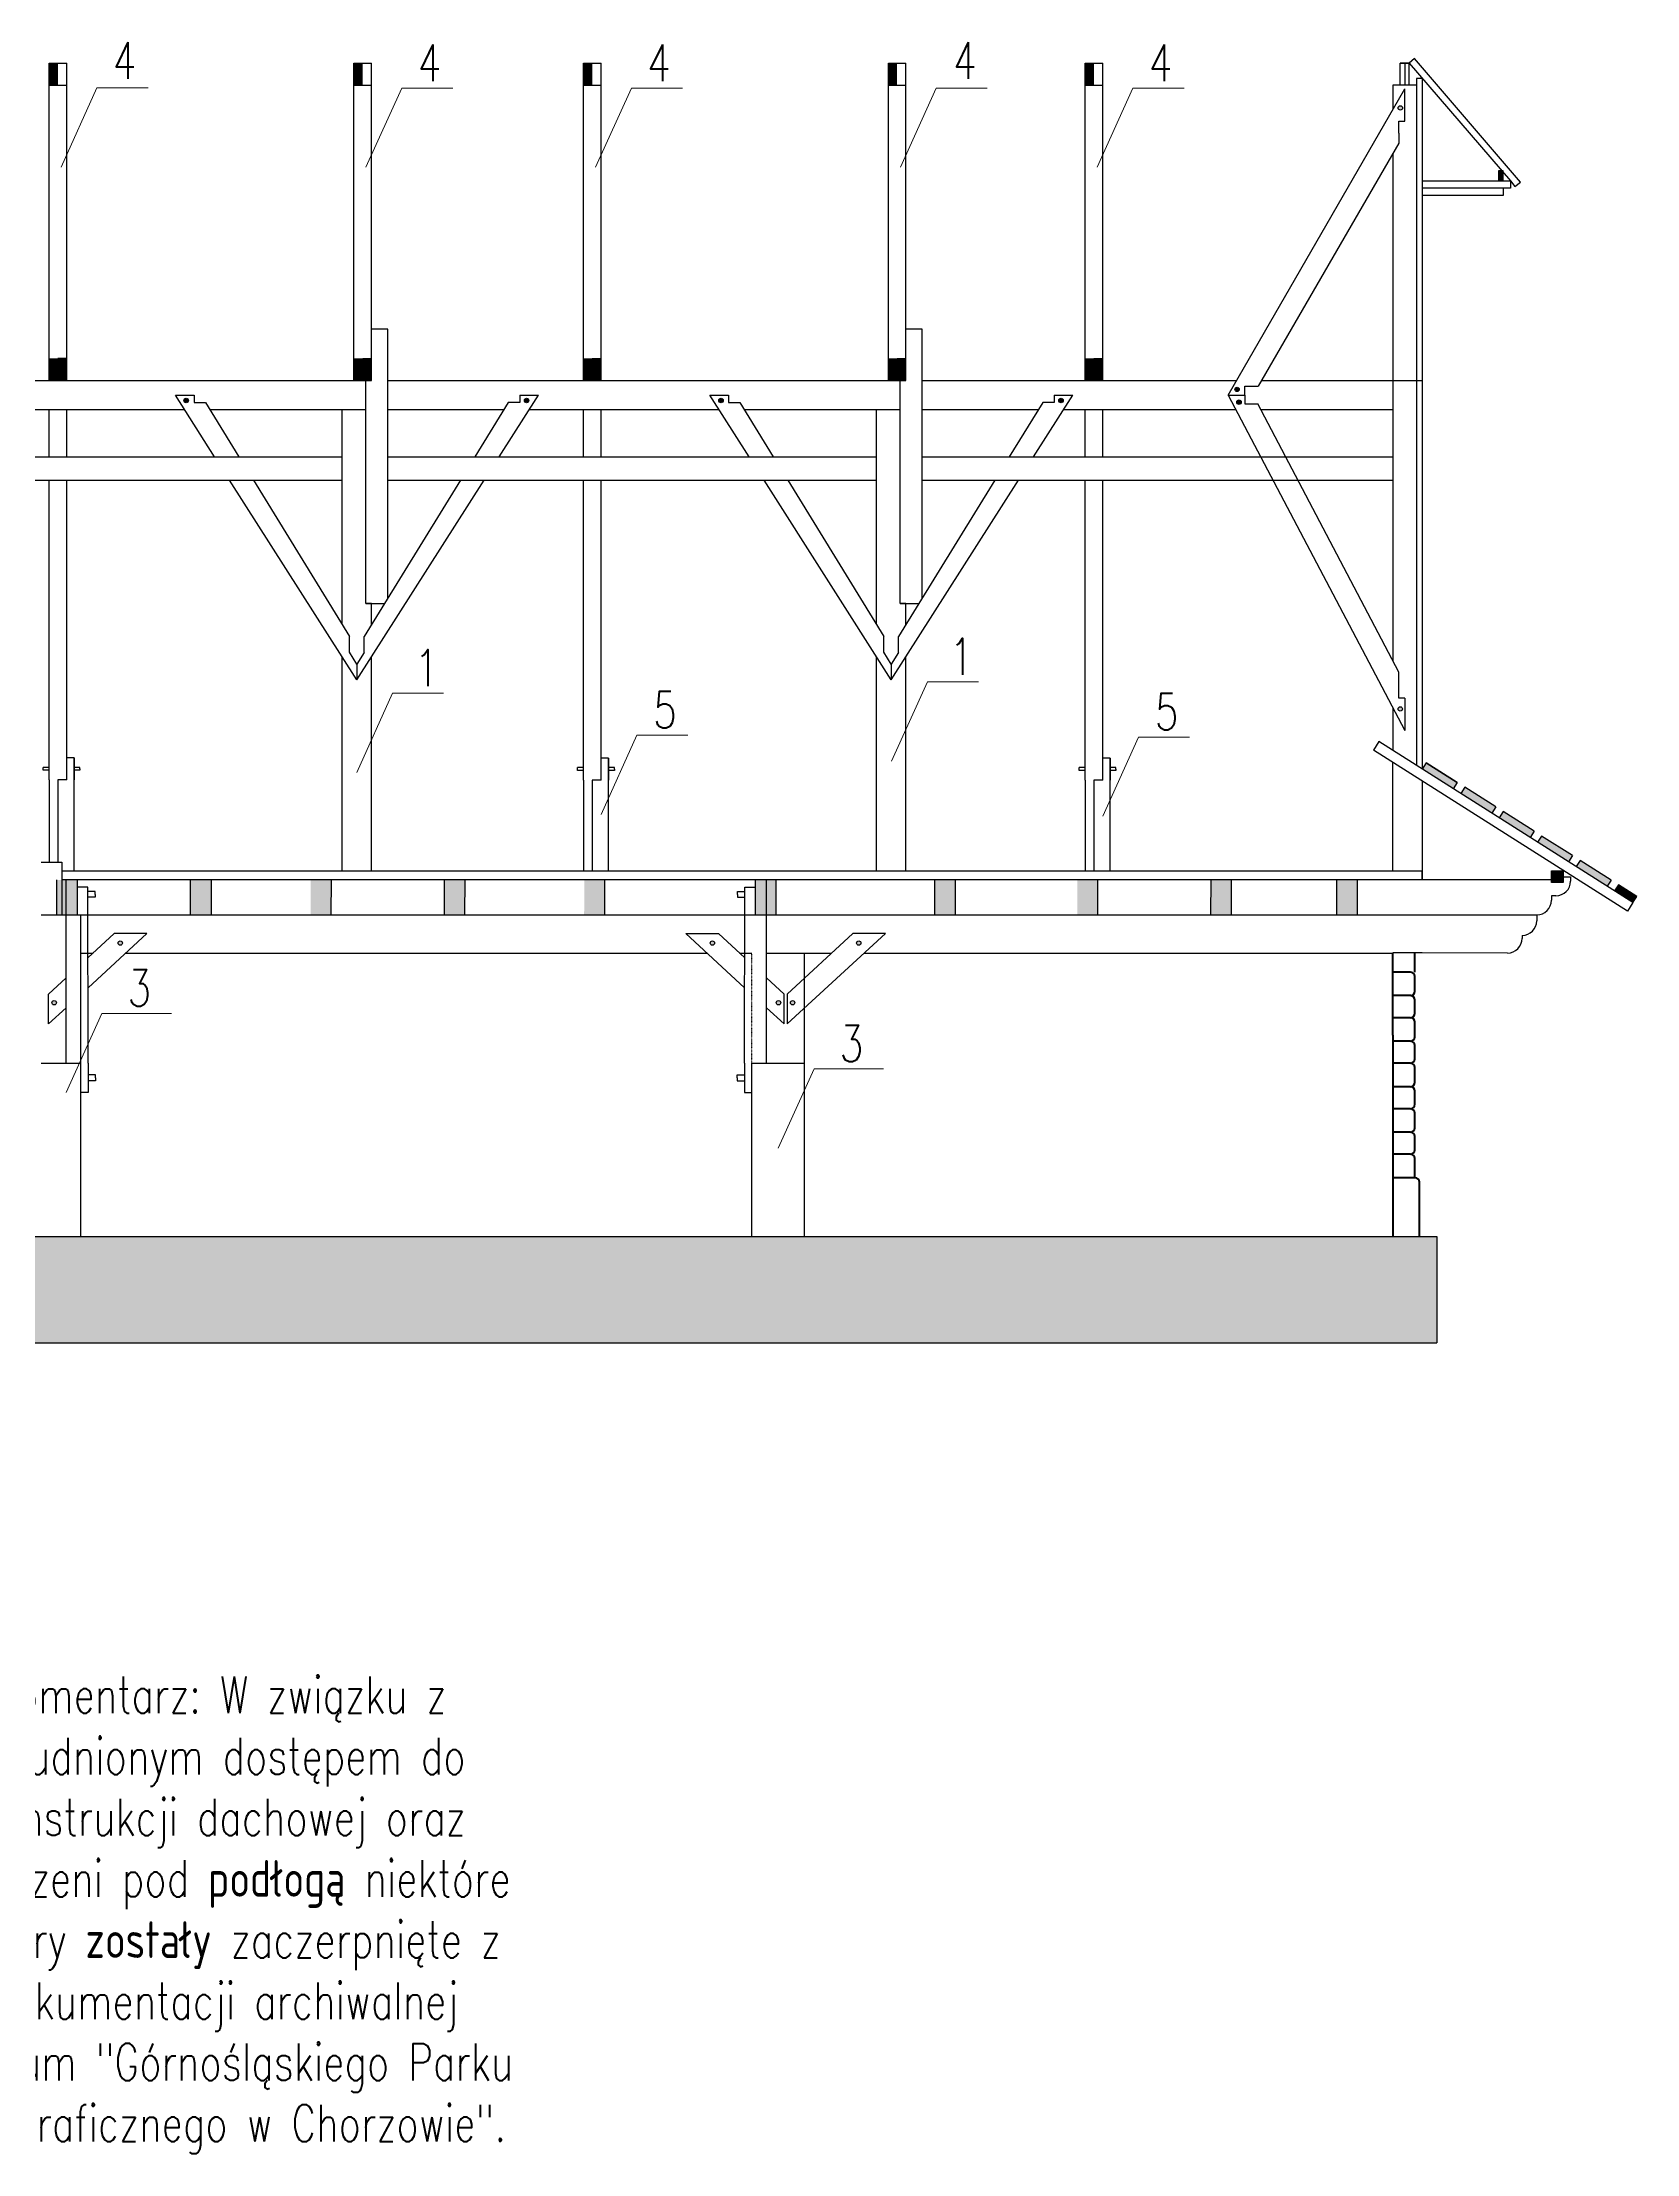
# Model space of a CAD drawing. Header units: millimetres. Extents: x -324080 to 120693, y -32448 to 53734.
# Drawn here: x -188952 to -183522, y 16848 to 24038 of the extents above; entities that cross this region are included whole.
import ezdxf

# ---------------------------------------------------------------- set-up
doc = ezdxf.new("R2010")
doc.units = ezdxf.units.MM
doc.linetypes.add('ACAD_ISO03W100', pattern=[30, 12, -18])
doc.layers.add('przekrój', color=6, linetype='Continuous', lineweight=50)
doc.styles.add('Opisowy', font='simplex.shx', dxfattribs={"width": 0.75, "height": 2.5})

msp = doc.modelspace()

# ---------------------------------------------------------------- hatches: boundary and pattern name
h = msp.add_hatch(color=256)
h.dxf.hatch_style = 1
h.paths.add_polyline_path([(-188898.72, 23967.19), (-188928.72, 23967.19), (-188928.72, 23892.19), (-188898.72, 23892.19)])
h = msp.add_hatch(color=256)
h.dxf.hatch_style = 1
h.paths.add_polyline_path([(-187860.58, 23966.39), (-187890.58, 23966.39), (-187890.58, 23891.39), (-187860.58, 23891.39)])
h = msp.add_hatch(color=256)
h.dxf.hatch_style = 1
h.paths.add_polyline_path([(-187078.72, 23966.39), (-187108.72, 23966.39), (-187108.72, 23891.39), (-187078.72, 23891.39)])
h = msp.add_hatch(color=256)
h.dxf.hatch_style = 1
h.paths.add_polyline_path([(-186040.58, 23966.39), (-186070.58, 23966.39), (-186070.58, 23891.39), (-186040.58, 23891.39)])
h = msp.add_hatch(color=256)
h.dxf.hatch_style = 1
h.paths.add_polyline_path([(-185370.3, 23966.39), (-185400.3, 23966.39), (-185400.3, 23891.39), (-185370.3, 23891.39)])
h = msp.add_hatch(color=256)
h.dxf.hatch_style = 1
h.paths.add_polyline_path([(-184334.44, 23814.42, -1), (-184319.44, 23814.42, -1)])
h.paths.add_polyline_path([(-184319.56, 21767.81, -1), (-184334.56, 21767.81, -1)])
h = msp.add_hatch(color=256)
h.dxf.hatch_style = 1
h.paths.add_polyline_path([(-183992.16, 23599.72), (-183977.16, 23599.72), (-183977.16, 23566.39), (-183992.16, 23566.39)])
h = msp.add_hatch(color=256)
h.dxf.hatch_style = 1
h.paths.add_polyline_path([(-188868.72, 22962.19), (-188928.72, 22962.19), (-188928.72, 22887.19), (-188868.72, 22887.19)])
h = msp.add_hatch(color=256)
h.dxf.hatch_style = 1
h.paths.add_polyline_path([(-187830.58, 22961.39), (-187890.58, 22961.39), (-187890.58, 22886.39), (-187830.58, 22886.39)])
h = msp.add_hatch(color=256)
h.dxf.hatch_style = 1
h.paths.add_polyline_path([(-187048.72, 22961.39), (-187108.72, 22961.39), (-187108.72, 22886.39), (-187048.72, 22886.39)])
h = msp.add_hatch(color=256)
h.dxf.hatch_style = 1
h.paths.add_polyline_path([(-186010.58, 22961.39), (-186070.58, 22961.39), (-186070.58, 22886.39), (-186010.58, 22886.39)])
h = msp.add_hatch(color=256)
h.dxf.hatch_style = 1
h.paths.add_polyline_path([(-185340.3, 22961.39), (-185400.3, 22961.39), (-185400.3, 22886.39), (-185340.3, 22886.39)])
at = {"transparency": 33554687}
h = msp.add_hatch(color=256, dxfattribs=at)
h.dxf.hatch_style = 1
h.paths.add_polyline_path([(-188469.49, 22818.2, 1), (-188454.49, 22818.2, 1)])
h = msp.add_hatch(color=256, dxfattribs=at)
h.dxf.hatch_style = 1
h.paths.add_polyline_path([(-187295.11, 22818.2, 1), (-187310.11, 22818.2, 1)])
h = msp.add_hatch(color=256, dxfattribs=at)
h.dxf.hatch_style = 1
h.paths.add_polyline_path([(-186632.94, 22818.2, 1), (-186647.94, 22818.2, 1)])
h = msp.add_hatch(color=256, dxfattribs=at)
h.dxf.hatch_style = 1
h.paths.add_polyline_path([(-185490.05, 22818.2, 1), (-185475.05, 22818.2, 1)])
h = msp.add_hatch(color=256)
h.dxf.hatch_style = 1
h.paths.add_polyline_path([(-184890.33, 22855.85, -1), (-184875.33, 22855.85, -1)])
h.paths.add_polyline_path([(-184883.86, 22812.51, -1), (-184868.86, 22812.51, -1)])
h = msp.add_hatch(color=256)
h.dxf.hatch_style = 1
h.paths.add_polyline_path([(-184238.78, 21583.94), (-184252.16, 21562.83), (-184146.57, 21495.92), (-184133.19, 21517.04)])
h = msp.add_hatch(color=256)
h.dxf.hatch_style = 1
h.paths.add_polyline_path([(-184107.85, 21500.98), (-184121.23, 21479.86), (-184015.65, 21412.96), (-184002.27, 21434.07)])
h = msp.add_hatch(color=256)
h.dxf.hatch_style = 1
h.paths.add_polyline_path([(-183976.93, 21418.02), (-183871.34, 21351.11), (-183884.72, 21329.99), (-183990.31, 21396.9)])
h = msp.add_hatch(color=256)
h.dxf.hatch_style = 1
h.paths.add_polyline_path([(-183846, 21335.05), (-183740.41, 21268.15), (-183753.79, 21247.03), (-183859.38, 21313.93)])
h = msp.add_hatch(color=256)
h.dxf.hatch_style = 1
h.paths.add_polyline_path([(-183812.29, 21216.39), (-183772.29, 21216.39), (-183772.29, 21176.39), (-183812.29, 21176.39)])
h = msp.add_hatch(color=256)
h.dxf.hatch_style = 1
h.paths.add_polyline_path([(-183715.07, 21252.09), (-183609.48, 21185.18), (-183622.87, 21164.06), (-183728.45, 21230.97)])
h = msp.add_hatch(color=256)
h.dxf.hatch_style = 1
h.paths.add_polyline_path([(-188833, 21185.48), (-188902.1, 21185.57), (-188902.33, 21066.39), (-188833.27, 21066.3)])
h = msp.add_hatch(color=256)
h.dxf.hatch_style = 1
h.paths.add_polyline_path([(-188376.74, 21185.81), (-188446.81, 21185.9), (-188446.89, 21066.39), (-188376.82, 21066.29)])
h = msp.add_hatch(color=256)
h.dxf.hatch_style = 1
h.paths.add_polyline_path([(-187968.46, 21185.48), (-188037.56, 21185.57), (-188037.79, 21066.39), (-187968.72, 21066.3)])
h = msp.add_hatch(color=256)
h.dxf.hatch_style = 1
h.paths.add_polyline_path([(-187512.09, 21185.92), (-187582.09, 21186.01), (-187582.37, 21066.39), (-187512.37, 21066.29)])
h = msp.add_hatch(color=256)
h.dxf.hatch_style = 1
h.paths.add_polyline_path([(-187037.2, 21185.48), (-187106.3, 21185.57), (-187106.53, 21066.39), (-187037.46, 21066.3)])
h = msp.add_hatch(color=256)
h.dxf.hatch_style = 1
h.paths.add_polyline_path([(-186452.62, 21186.3), (-186522.62, 21186.39), (-186522.89, 21066.67), (-186452.89, 21066.57)])
h = msp.add_hatch(color=256)
h.dxf.hatch_style = 1
h.paths.add_polyline_path([(-185912.1, 21066.65), (-185842.1, 21066.55), (-185841.83, 21186.38), (-185911.82, 21186.47)])
h = msp.add_hatch(color=256)
h.dxf.hatch_style = 1
h.paths.add_polyline_path([(-185358.05, 21185.48), (-185427.15, 21185.57), (-185427.38, 21066.39), (-185358.32, 21066.3)])
h = msp.add_hatch(color=256)
h.dxf.hatch_style = 1
h.paths.add_polyline_path([(-184901.69, 21186.23), (-184971.69, 21186.32), (-184971.97, 21066.39), (-184901.97, 21066.29)])
h = msp.add_hatch(color=256)
h.dxf.hatch_style = 1
h.paths.add_polyline_path([(-184473.09, 21186.23), (-184543.09, 21186.32), (-184543.36, 21066.39), (-184473.36, 21066.29)])
h = msp.add_hatch(color=256)
h.dxf.hatch_style = 1
h.paths.add_polyline_path([(-183521.73, 21129.57), (-183535.11, 21108.46), (-183597.52, 21148.01), (-183584.14, 21169.12)])
h = msp.add_hatch(color=256)
h.dxf.hatch_style = 1
h.paths.add_polyline_path([(-188919.05, 20767.28, 1), (-188904.05, 20767.28, 1)])
h.paths.add_polyline_path([(-188693.77, 20970.38, 1), (-188678.77, 20970.38, 1)])
h = msp.add_hatch(color=256)
h.dxf.hatch_style = 1
h.paths.add_polyline_path([(-186452.11, 20767.28, 1), (-186437.11, 20767.28, 1)])
h.paths.add_polyline_path([(-186677.39, 20970.38, 1), (-186662.39, 20970.38, 1)])
h = msp.add_hatch(color=256)
h.dxf.hatch_style = 1
h.paths.add_polyline_path([(-186404.05, 20767.28, 1), (-186389.05, 20767.28, 1)])
h.paths.add_polyline_path([(-186178.77, 20970.38, 1), (-186163.77, 20970.38, 1)])
h = msp.add_hatch(dxfattribs=at)
h.set_pattern_fill('GRAVEL', color=256, scale=12.5)
h.set_pattern_definition([(228.01279, (-214356.793, 31235.84), (-2540, -2857.5), [42.7152, -4228.8105]), (184.96974, (-214385.368, 31204.09), (3809.9999985, 317.500018), [73.3006, -7256.756]), (132.51045, (-214458.393, 31197.74), (3175.000001, -3492.499999), [51.6852, -5116.8403]), (267.27369, (-214582.218, 31118.366), (317.500001, 6350), [66.7506, -6608.3047]), (292.833654, (-214585.393, 31051.69), (-1587.5, 3810), [65.4542, -6479.976]), (357.27369, (-214559.993, 30991.366), (-6350, 317.500001), [66.7506, -6608.3047]), (37.69424, (-214493.318, 30988.191), (-4127.5, -3175.0000002), [88.2742, -8739.1394]), (72.25533, (-214423.468, 31042.166), (2222.5000006, 6985), [83.34, -8250.657]), (121.429566, (-214398.068, 31121.54), (-2540.0000004, 4127.5), [66.9766, -6630.6932]), (175.23636, (-214432.993, 31178.69), (3492.5, -317.5), [76.4642, -3746.742]), (222.397438, (-214509.193, 31185.041), (-3810, -3492.5), [98.8847, -9789.5966]), (138.81407, (-214267.893, 31115.19), (-2222.5, 1905), [33.7506, -3341.3207]), (171.469234, (-214293.293, 31137.416), (4127.5, -634.999999), [64.2102, -6356.83]), (225, (-214356.8, 31146.94), (-4e-14, -317.5), [44.9012, -404.1116]), (203.19859, (-214379.018, 31185.04), (1587.5, 635), [24.1802, -2393.8278]), (291.8014, (-214401.24, 31175.516), (-317.5, 952.5), [34.1957, -1675.594]), (30.96376, (-214388.543, 31143.766), (952.5, 635), [55.54, -1795.7873]), (161.56505, (-214340.92, 31172.34), (635, -317.5), [40.161, -963.8623]), (16.38954, (-214585.393, 31175.516), (3175, 952.5), [56.261, -5569.8533]), (70.346176, (-214531.418, 31191.39), (-1270, -3492.5), [47.2, -4672.777]), (293.19859, (-214340.918, 31235.84), (-635, 1587.5), [48.36, -2369.648]), (343.61046, (-214321.868, 31191.39), (-3175, 952.5), [56.261, -5569.8533]), (339.44395, (-214585.393, 30978.666), (-1587.5, 635), [54.2544, -2658.4668]), (294.77514, (-214534.593, 30959.616), (-1587.500002, 3492.499999), [45.459, -4500.4492]), (66.80141, (-214337.743, 30918.34), (635, 1587.5), [48.36, -2369.648]), (17.354025, (-214318.693, 30962.79), (-4127.5, -1270), [53.2228, -5269.047]), (69.44395, (-214493.318, 30918.34), (-635, -1587.5), [27.1272, -2685.594]), (101.30993, (-214356.79, 30918.34), (-317.5, 1270), [16.1893, -1602.7494]), (165.96376, (-214359.97, 30934.216), (952.5, -317.5), [65.4542, -1243.6318]), (186.009006, (-214423.468, 30950.09), (3175, 317.5), [60.6584, -6005.1706]), (303.69007, (-214388.54, 31115.19), (-317.5, 635), [45.7905, -1098.972]), (353.157227, (-214363.143, 31077.09), (5397.5, -634.9999997), [79.9446, -7914.5011]), (60.9454, (-214283.768, 31067.566), (-1270, -2222.5), [32.6885, -3236.174]), (90, (-214267.9, 31096.14), (-317.5, 317.5), [19.05, -298.45]), (120.25644, (-214429.818, 30959.616), (1270, -2222.5), [44.1084, -4366.7426]), (48.01279, (-214452.043, 30997.716), (2540, 2857.5), [85.4304, -4186.0953]), (0, (-214394.9, 31061.2), (317.5, 317.5), [82.55, -234.95]), (325.30485, (-214312.343, 31061.216), (3175.000001, -2222.499998), [50.2012, -4969.9146]), (254.0546, (-214271.068, 31032.64), (-317.5, -1270), [46.2286, -2265.2063]), (207.645975, (-214283.768, 30988.19), (-6032.5, -3174.9999996), [75.2681, -7451.558]), (175.42608, (-214350.443, 30953.266), (-4127.5, 317.5), [79.6287, -7883.2308])])
h.paths.add_polyline_path([(-184202.16, 19971.39), (-184252.16, 19971.39), (-193590.58, 19971.39), (-193773.08, 19971.39), (-193773.08, 19728.89), (-193773.08, 19658.89), (-193773.08, 19608.89), (-184202.16, 19608.89)])

# ---------------------------------------------------------------- linework, layer by layer
for p, q in [((-188928.72, 22887.19), (-188928.72, 23967.19)), ((-188928.72, 23967.19), (-188868.72, 23967.19)), ((-188868.72, 22887.19), (-188868.72, 23967.19)), ((-187890.58, 22886.39), (-187890.58, 23966.39)), ((-187890.58, 23966.39), (-187830.58, 23966.39)), ((-187830.58, 22886.39), (-187830.58, 23966.39)), ((-187108.72, 22886.39), (-187108.72, 23966.39)), ((-187108.72, 23966.39), (-187048.72, 23966.39)), ((-187048.72, 22886.39), (-187048.72, 23966.39)), ((-186070.58, 22886.39), (-186070.58, 23966.39)), ((-186070.58, 23966.39), (-186010.58, 23966.39)), ((-186010.58, 22886.39), (-186010.58, 23966.39)), ((-185400.3, 22886.39), (-185400.3, 23966.39)), ((-185400.3, 23966.39), (-185340.3, 23966.39)), ((-185340.3, 22886.39), (-185340.3, 23966.39)), ((-184297.16, 23966.39), (-184327.16, 23966.39)), ((-184327.16, 23966.39), (-184297.16, 23966.39)), ((-184327.16, 23891.39), (-184327.16, 23966.39)), ((-184312.16, 23966.39), (-184312.16, 23891.39)), ((-184278.23, 23982.72), (-184297.16, 23966.39)), ((-184297.16, 23966.39), (-183952.16, 23566.39)), ((-184297.16, 23891.39), (-184297.16, 23966.39)), ((-183917.16, 23561.39), (-184278.23, 23982.72)), ((-188928.72, 23892.19), (-188868.72, 23892.19)), ((-187890.58, 23891.39), (-187830.58, 23891.39)), ((-187108.72, 23891.39), (-187048.72, 23891.39)), ((-186070.58, 23891.39), (-186010.58, 23891.39)), ((-185400.3, 23891.39), (-185340.3, 23891.39)), ((-184913.66, 22836.63), (-184312.16, 23879.15)), ((-184352.16, 23891.39), (-184352.16, 23809.82)), ((-184272.16, 23891.39), (-184352.16, 23891.39)), ((-184312.16, 23768.89), (-184312.16, 23879.15)), ((-184272.16, 23914.22), (-184272.16, 21575.5)), ((-184252.16, 23914.22), (-184272.16, 23914.22)), ((-184272.16, 23891.39), (-184272.16, 23566.39)), ((-184252.16, 23914.22), (-184252.16, 21562.83)), ((-184332.16, 23728.89), (-184332.16, 23768.89)), ((-184332.16, 23768.89), (-184312.16, 23768.89)), ((-184332.16, 23728.89), (-184332.16, 23694.32)), ((-184332.16, 23694.32), (-184811.05, 22866.51)), ((-184352.16, 23659.75), (-184352.16, 21931.39)), ((-183977.16, 23599.72), (-183992.16, 23599.72)), ((-183992.16, 23599.72), (-183992.16, 23566.39)), ((-183977.16, 23566.39), (-183977.16, 23599.72)), ((-184252.16, 23566.39), (-183952.16, 23566.39)), ((-183952.16, 23541.39), (-184252.16, 23541.39)), ((-183977.16, 23516.39), (-184252.16, 23516.39)), ((-183977.16, 23541.39), (-183977.16, 23516.39)), ((-183952.16, 23566.39), (-183937.16, 23546.39)), ((-183952.16, 23566.39), (-183952.16, 23541.39)), ((-183937.16, 23546.39), (-183917.16, 23561.39)), ((-187775.58, 23061.39), (-187830.58, 23061.39)), ((-187775.58, 22144.63), (-187775.58, 23061.39)), ((-185955.58, 23061.39), (-186010.58, 23061.39)), ((-185955.58, 22144.63), (-185955.58, 23061.39)), ((-188898.72, 22962.19), (-188868.72, 22962.19)), ((-187860.58, 22961.39), (-187830.58, 22961.39)), ((-187078.72, 22961.39), (-187048.72, 22961.39)), ((-186040.58, 22961.39), (-186010.58, 22961.39)), ((-185370.3, 22961.39), (-185340.3, 22961.39)), ((-189595.58, 22886.39), (-187830.58, 22886.39)), ((-187850.58, 22126.39), (-187850.58, 22886.39)), ((-187775.58, 22886.39), (-186010.58, 22886.39)), ((-186030.58, 22126.39), (-186030.58, 22886.39)), ((-185955.58, 22886.39), (-184884.95, 22886.39)), ((-184856.07, 22836.51), (-184855.98, 22866.51)), ((-184855.98, 22866.51), (-184811.05, 22866.51)), ((-184799.55, 22886.39), (-184252.16, 22886.39)), ((-188364.89, 22626.39), (-188498.72, 22836.39)), ((-188498.72, 22836.39), (-188435.21, 22836.39)), ((-188435.21, 22836.39), (-188435.21, 22811.39)), ((-188435.21, 22811.39), (-188396.3, 22811.39)), ((-188396.3, 22811.39), (-188282.34, 22626.39)), ((-187364.86, 22811.39), (-187478.82, 22626.39)), ((-187396.26, 22626.39), (-187262.44, 22836.39)), ((-187325.95, 22811.39), (-187364.86, 22811.39)), ((-187325.95, 22836.39), (-187262.44, 22836.39)), ((-187325.95, 22836.39), (-187325.95, 22811.39)), ((-186544.89, 22626.39), (-186678.72, 22836.39)), ((-186678.72, 22836.39), (-186615.21, 22836.39)), ((-186615.21, 22836.39), (-186615.21, 22811.39)), ((-186615.21, 22811.39), (-186576.3, 22811.39)), ((-186576.3, 22811.39), (-186462.34, 22626.39)), ((-185544.86, 22811.39), (-185658.82, 22626.39)), ((-185576.26, 22626.39), (-185442.44, 22836.39)), ((-185505.95, 22811.39), (-185544.86, 22811.39)), ((-185505.95, 22836.39), (-185442.44, 22836.39)), ((-185505.95, 22836.39), (-185505.95, 22811.39)), ((-184913.66, 22836.63), (-184312.16, 21694.4)), ((-184913.66, 22836.63), (-184856.07, 22836.47)), ((-184856.07, 22836.51), (-184856.15, 22806.51)), ((-184856.15, 22806.51), (-184812.75, 22806.51)), ((-184332.16, 21893.39), (-184812.75, 22806.51)), ((-188466.85, 22786.39), (-189114.3, 22786.39)), ((-188928.72, 22627.19), (-188928.72, 22787.19)), ((-188868.72, 22627.19), (-188868.72, 22787.19)), ((-187930.58, 22786.39), (-188380.9, 22786.39)), ((-187850.58, 22786.39), (-187930.58, 22786.39)), ((-187930.58, 22055.35), (-187930.58, 22786.39)), ((-187380.26, 22786.39), (-187775.58, 22786.39)), ((-186646.85, 22786.39), (-187294.3, 22786.39)), ((-187108.72, 22626.39), (-187108.72, 22786.39)), ((-187048.72, 22626.39), (-187048.72, 22786.39)), ((-186110.58, 22786.39), (-186560.9, 22786.39)), ((-186030.58, 22786.39), (-186110.58, 22786.39)), ((-186110.58, 22055.35), (-186110.58, 22786.39)), ((-185560.26, 22786.39), (-185955.58, 22786.39)), ((-184887.2, 22786.39), (-185474.3, 22786.39)), ((-185400.3, 22626.39), (-185400.3, 22786.39)), ((-185340.3, 22626.39), (-185340.3, 22786.39)), ((-184352.16, 22786.39), (-184802.16, 22786.39)), ((-189595.58, 22626.39), (-187930.58, 22626.39)), ((-187775.58, 22626.39), (-186110.58, 22626.39)), ((-185955.58, 22626.39), (-184352.16, 22626.39)), ((-189595.58, 22546.39), (-187930.58, 22546.39)), ((-188928.72, 21526.38), (-188928.72, 22547.19)), ((-188868.72, 21737.46), (-188868.72, 22547.19)), ((-187880.58, 21866.39), (-188313.91, 22546.39)), ((-188233.06, 22546.39), (-187905.58, 22014.77)), ((-187880.58, 21866.39), (-187447.25, 22546.39)), ((-187528.1, 22546.39), (-187855.58, 22014.75)), ((-187775.58, 22546.39), (-186110.58, 22546.39)), ((-187108.72, 21525.57), (-187108.72, 22546.39)), ((-187048.72, 21736.66), (-187048.72, 22546.39)), ((-186060.58, 21866.39), (-186493.91, 22546.39)), ((-186413.06, 22546.39), (-186085.58, 22014.77)), ((-186060.58, 21866.39), (-185627.25, 22546.39)), ((-185708.1, 22546.39), (-186035.58, 22014.75)), ((-185955.58, 22546.39), (-184352.16, 22546.39)), ((-185400.3, 21525.57), (-185400.3, 22546.39)), ((-185340.3, 21736.66), (-185340.3, 22546.39)), ((-187830.58, 22126.39), (-187850.58, 22126.39)), ((-187850.58, 22126.39), (-187786.82, 22126.39)), ((-187830.58, 22055.35), (-187830.58, 22126.39)), ((-187830.58, 22126.39), (-187786.82, 22126.39)), ((-186010.58, 22126.39), (-186030.58, 22126.39)), ((-186030.58, 22126.39), (-185966.82, 22126.39)), ((-186010.58, 22055.35), (-186010.58, 22126.39)), ((-186010.58, 22126.39), (-185966.82, 22126.39)), ((-187905.58, 21960.85), (-187905.58, 22014.77)), ((-187855.58, 21960.2), (-187855.58, 22014.75)), ((-186085.58, 21960.85), (-186085.58, 22014.77)), ((-186035.58, 21960.2), (-186035.58, 22014.75)), ((-187930.58, 21216.39), (-187930.58, 21944.85)), ((-187880.59, 21920.3), (-187905.58, 21960.85)), ((-187855.58, 21960.2), (-187880.59, 21920.3)), ((-187830.58, 21216.39), (-187830.58, 21944.85)), ((-186110.58, 21216.39), (-186110.58, 21944.85)), ((-186060.59, 21920.3), (-186085.58, 21960.85)), ((-186035.58, 21960.2), (-186060.59, 21920.3)), ((-186010.58, 21216.39), (-186010.58, 21944.85)), ((-187880.59, 21920.3), (-187880.58, 21866.39)), ((-186060.59, 21920.3), (-186060.58, 21866.39)), ((-184332.16, 21804.4), (-184332.16, 21893.39)), ((-184312.16, 21804.4), (-184332.16, 21804.4)), ((-184312.16, 21804.4), (-184312.16, 21694.4)), ((-188868.72, 21526.38), (-188868.72, 21737.46)), ((-187048.72, 21525.57), (-187048.72, 21736.66)), ((-185340.3, 21525.57), (-185340.3, 21736.66)), ((-184352.16, 21770.36), (-184352.16, 21626.19)), ((-184399.98, 21656.5), (-184418.72, 21626.93)), ((-183535.11, 21108.46), (-184399.98, 21656.5)), ((-188843.72, 21601.38), (-188868.72, 21601.38)), ((-188843.72, 21216.39), (-188843.72, 21601.38)), ((-188843.72, 21601.38), (-188843.72, 21526.38)), ((-187023.72, 21600.57), (-187048.72, 21600.57)), ((-187023.72, 21216.39), (-187023.72, 21600.57)), ((-187023.72, 21600.57), (-187023.72, 21525.57)), ((-185315.3, 21600.57), (-185340.3, 21600.57)), ((-185315.3, 21216.39), (-185315.3, 21600.57)), ((-185315.3, 21600.57), (-185315.3, 21525.57)), ((-183553.84, 21078.89), (-184418.72, 21626.93)), ((-184352.16, 21216.39), (-184352.16, 21584.76)), ((-184238.78, 21583.94), (-184252.16, 21562.83)), ((-184133.19, 21517.04), (-184238.78, 21583.94)), ((-184238.78, 21583.94), (-184133.19, 21517.04)), ((-188928.72, 21568.88), (-188948.72, 21568.88)), ((-188948.72, 21558.88), (-188948.72, 21568.88)), ((-188928.72, 21558.88), (-188948.72, 21558.88)), ((-188928.72, 21526.38), (-188928.72, 21246.39)), ((-188868.72, 21526.38), (-188898.72, 21526.38)), ((-188898.72, 21526.38), (-188898.72, 21246.39)), ((-188823.72, 21568.88), (-188843.72, 21568.88)), ((-188823.72, 21558.88), (-188843.72, 21558.88)), ((-188823.72, 21563.88), (-188823.72, 21568.88)), ((-188823.72, 21563.88), (-188823.72, 21558.88)), ((-187108.72, 21568.07), (-187128.72, 21568.07)), ((-187128.72, 21558.07), (-187128.72, 21568.07)), ((-187108.72, 21558.07), (-187128.72, 21558.07)), ((-187108.72, 21525.57), (-187108.72, 21216.39)), ((-187048.72, 21525.57), (-187078.72, 21525.57)), ((-187078.72, 21525.57), (-187078.72, 21216.39)), ((-187003.72, 21568.07), (-187023.72, 21568.07)), ((-187003.72, 21558.07), (-187023.72, 21558.07)), ((-187003.72, 21563.07), (-187003.72, 21568.07)), ((-187003.72, 21563.07), (-187003.72, 21558.07)), ((-185400.3, 21568.07), (-185420.3, 21568.07)), ((-185420.3, 21558.07), (-185420.3, 21568.07)), ((-185400.3, 21558.07), (-185420.3, 21558.07)), ((-185400.3, 21525.57), (-185400.3, 21216.39)), ((-185340.3, 21525.57), (-185370.3, 21525.57)), ((-185370.3, 21525.57), (-185370.3, 21216.39)), ((-185295.3, 21568.07), (-185315.3, 21568.07)), ((-185295.3, 21558.07), (-185315.3, 21558.07)), ((-185295.3, 21563.07), (-185295.3, 21568.07)), ((-185295.3, 21563.07), (-185295.3, 21558.07)), ((-184252.16, 21521.39), (-184252.16, 21216.39)), ((-184133.19, 21517.04), (-184146.57, 21495.92)), ((-184107.85, 21500.98), (-184121.23, 21479.86)), ((-184002.27, 21434.07), (-184107.85, 21500.98)), ((-184002.27, 21434.07), (-184015.65, 21412.96)), ((-183976.93, 21418.02), (-183990.31, 21396.9)), ((-183871.34, 21351.11), (-183976.93, 21418.02)), ((-183871.34, 21351.11), (-183884.72, 21329.99)), ((-183846, 21335.05), (-183859.38, 21313.93)), ((-183740.41, 21268.15), (-183846, 21335.05)), ((-188955.58, 21246.39), (-188885.58, 21246.39)), ((-188885.58, 21246.39), (-188885.58, 21066.39)), ((-188885.58, 21216.39), (-184252.16, 21216.39)), ((-184252.16, 21216.39), (-184252.16, 21186.39)), ((-184252.16, 21186.39), (-184252.16, 21216.39)), ((-183812.29, 21176.39), (-183812.29, 21216.39)), ((-183812.29, 21216.39), (-183772.29, 21216.39)), ((-183812.29, 21176.39), (-183812.29, 21216.39)), ((-183772.29, 21216.39), (-183772.29, 21176.39)), ((-183772.29, 21216.39), (-183772.29, 21176.39)), ((-183740.41, 21268.15), (-183753.79, 21247.03)), ((-183715.07, 21252.09), (-183728.45, 21230.97)), ((-183609.48, 21185.18), (-183715.07, 21252.09)), ((-188885.58, 21186.39), (-184252.16, 21186.39)), ((-188870.58, 20561.39), (-188870.58, 21186.39)), ((-188796.76, 21161.39), (-188833.27, 21161.32)), ((-188795.58, 20561.39), (-188796.76, 21161.39)), ((-188771.71, 21146.39), (-188796.73, 21146.34)), ((-188771.71, 21136.39), (-188771.71, 21146.39)), ((-186584.45, 21136.39), (-186584.45, 21146.39)), ((-186584.45, 21146.39), (-186559.43, 21146.34)), ((-186560.58, 20561.39), (-186559.4, 21161.39)), ((-186559.4, 21161.39), (-186522.89, 21161.32)), ((-186485.58, 20561.39), (-186485.58, 21186.39)), ((-184252.16, 21186.39), (-183812.29, 21186.39)), ((-183772.29, 21176.39), (-183812.29, 21176.39)), ((-183772.29, 21176.39), (-183812.29, 21176.39)), ((-183772.29, 21196.39), (-183747.29, 21196.39)), ((-183747.29, 21196.39), (-183747.29, 21181.39)), ((-183609.48, 21185.18), (-183622.87, 21164.06)), ((-183584.14, 21169.12), (-183597.52, 21148.01)), ((-183521.73, 21129.57), (-183584.14, 21169.12)), ((-188771.71, 21126.39), (-188796.69, 21126.34)), ((-188771.71, 21136.39), (-188771.71, 21126.39)), ((-186584.45, 21136.39), (-186584.45, 21126.39)), ((-186584.45, 21126.39), (-186559.47, 21126.34)), ((-183797.29, 21131.39), (-183812.29, 21131.39)), ((-183812.29, 21131.39), (-183812.29, 21116.39)), ((-183535.11, 21108.46), (-183553.84, 21078.89)), ((-183535.11, 21108.46), (-183553.84, 21078.89)), ((-183535.11, 21108.46), (-183521.73, 21129.57)), ((-183535.11, 21108.46), (-183535.11, 21108.46)), ((-183535.11, 21108.46), (-183535.11, 21108.46)), ((-188955.58, 21066.39), (-184252.16, 21066.39)), ((-188820.58, 19971.39), (-188820.58, 21066.39)), ((-188796.28, 20920.24), (-188706.7, 21002.58)), ((-188796.08, 20818.56), (-188595.76, 21002.68)), ((-188595.76, 21002.68), (-188706.7, 21002.58)), ((-186560.07, 20818.56), (-186760.39, 21002.68)), ((-186760.39, 21002.68), (-186649.46, 21002.58)), ((-186559.87, 20920.24), (-186649.46, 21002.58)), ((-186415.58, 20694.94), (-186080.76, 21002.68)), ((-186415.58, 20796.81), (-186191.7, 21002.58)), ((-186080.76, 21002.68), (-186191.7, 21002.58)), ((-184252.16, 21066.39), (-183862.29, 21066.39)), ((-183912.29, 20996.39), (-183912.3, 20986.46)), ((-183912.29, 20996.39), (-183912.29, 20996.39)), ((-183862.29, 21066.39), (-183862.29, 21066.39)), ((-183862.29, 21066.39), (-183862.29, 21046.39)), ((-188820.58, 20936.39), (-188778.71, 20936.39)), ((-188667.88, 20936.39), (-186688.27, 20936.39)), ((-186577.44, 20936.39), (-186535.9, 20936.39)), ((-186485.58, 20936.39), (-186263.71, 20936.39)), ((-186355.58, 19971.39), (-186355.58, 20936.39)), ((-186152.88, 20936.39), (-184352.16, 20936.39)), ((-184252.15, 20936.75), (-184352.16, 20936.75)), ((-183962.34, 20936.5), (-184252.16, 20936.75)), ((-188930.58, 20796.81), (-188870.58, 20851.96)), ((-188930.58, 20694.94), (-188930.58, 20796.81)), ((-186425.58, 20796.81), (-186485.58, 20851.96)), ((-186425.58, 20694.94), (-186425.58, 20796.81)), ((-186415.58, 20796.81), (-186415.58, 20694.94)), ((-188930.58, 20694.94), (-188870.58, 20750.09)), ((-186425.58, 20694.94), (-186485.58, 20750.09)), ((-188955.58, 20561.39), (-188820.58, 20561.39)), ((-188795.58, 20561.39), (-188795.58, 20461.39)), ((-188770.58, 20521.39), (-188795.58, 20521.39)), ((-188770.58, 20501.39), (-188795.58, 20501.39)), ((-188770.58, 20511.39), (-188770.58, 20521.39)), ((-188770.58, 20511.39), (-188770.58, 20501.39)), ((-186585.58, 20511.39), (-186585.58, 20521.39)), ((-186585.58, 20521.39), (-186560.58, 20521.39)), ((-186585.58, 20511.39), (-186585.58, 20501.39)), ((-186585.58, 20501.39), (-186560.58, 20501.39)), ((-186560.58, 20561.39), (-186560.58, 20461.39)), ((-186535.58, 19971.39), (-186535.58, 20561.39)), ((-186535.58, 20561.39), (-186355.58, 20561.39)), ((-188795.58, 20461.39), (-188820.58, 20461.39)), ((-186560.58, 20461.39), (-186535.58, 20461.39)), ((-193590.58, 19971.39), (-184252.16, 19971.39)), ((-186535.58, 19971.39), (-186355.58, 19971.39)), ((-184252.16, 19971.39), (-184202.16, 19971.39)), ((-184202.16, 19971.39), (-184202.16, 19608.89)), ((-193773.08, 19608.89), (-184202.16, 19608.89))]:
    msp.add_line(p, q)
at = {"lineweight": 20}
for p, q in [((-188765.85, 23882.85), (-188887.64, 23613.08)), ((-188765.85, 23882.85), (-188591.84, 23882.85)), ((-187727.71, 23882.05), (-187849.51, 23612.28)), ((-187727.71, 23882.05), (-187553.71, 23882.05)), ((-186945.85, 23882.05), (-187067.64, 23612.28)), ((-186945.85, 23882.05), (-186771.84, 23882.05)), ((-185907.71, 23882.05), (-186029.51, 23612.28)), ((-185907.71, 23882.05), (-185733.71, 23882.05)), ((-185237.43, 23882.05), (-185359.23, 23612.28)), ((-185237.43, 23882.05), (-185063.43, 23882.05)), ((-185937.61, 21859.69), (-186059.41, 21589.93)), ((-185937.61, 21859.69), (-185763.61, 21859.69)), ((-187759.33, 21820.94), (-187881.13, 21551.17)), ((-187759.33, 21820.94), (-187585.33, 21820.94)), ((-186926.92, 21678.25), (-187048.72, 21408.48)), ((-186926.92, 21678.25), (-186752.92, 21678.25)), ((-185218.5, 21672.02), (-185340.3, 21402.26)), ((-185218.5, 21672.02), (-185044.5, 21672.02)), ((-188748.78, 20731.16), (-188870.58, 20461.39)), ((-188748.78, 20731.16), (-188511.78, 20731.16)), ((-186323.78, 20541.94), (-186445.58, 20272.18)), ((-186323.78, 20541.94), (-186086.78, 20541.94))]:
    msp.add_line(p, q, dxfattribs=at)
at = {"linetype": 'Continuous', "lineweight": 25, "ltscale": 0.1}
for p, q in [((-188902.33, 21066.39), (-188902.1, 21185.57)), ((-188833, 21185.48), (-188833.27, 21066.3)), ((-188446.89, 21066.39), (-188446.81, 21185.9)), ((-188376.74, 21185.81), (-188376.82, 21066.29)), ((-187968.46, 21185.48), (-187968.72, 21066.3)), ((-187582.37, 21066.39), (-187582.09, 21186.01)), ((-187512.37, 21066.29), (-187512.09, 21185.92)), ((-187037.2, 21185.48), (-187037.46, 21066.3)), ((-186522.89, 21066.67), (-186522.62, 21186.39)), ((-186452.89, 21066.57), (-186452.62, 21186.3)), ((-185912.1, 21066.65), (-185911.82, 21186.47)), ((-185842.1, 21066.55), (-185841.83, 21186.38)), ((-185358.05, 21185.48), (-185358.32, 21066.3)), ((-184971.97, 21066.39), (-184971.69, 21186.32)), ((-184901.97, 21066.29), (-184901.69, 21186.23)), ((-184543.36, 21066.39), (-184543.09, 21186.32)), ((-184473.36, 21066.29), (-184473.09, 21186.23))]:
    msp.add_line(p, q, dxfattribs=at)
at = {"linetype": 'ACAD_ISO03W100', "ltscale": 0.05}
for p, q in [((-188820.58, 20561.39), (-188820.25, 20936.84)), ((-186535.58, 20561.39), (-186535.9, 20936.39))]:
    msp.add_line(p, q, dxfattribs=at)
for centre in [(-184326.94, 23814.42), (-188461.99, 22818.2), (-187302.61, 22818.2), (-186640.44, 22818.2), (-185482.55, 22818.2), (-184882.83, 22855.85), (-184876.36, 22812.51), (-184327.06, 21767.81), (-188686.27, 20970.38), (-186669.89, 20970.38), (-186171.27, 20970.38), (-188911.55, 20767.28), (-186444.61, 20767.28), (-186396.55, 20767.28)]:
    msp.add_circle(centre, 7.5)
for centre, start, end in [((-183797.29, 21181.39), 270, 0), ((-183862.29, 21116.39), 270, 0), ((-183912.29, 21046.39), 270, 0), ((-183962.3, 20986.5), 269.950176, 359.950176)]:
    msp.add_arc(centre, 50, start, end)
at = {"layer": 'przekrój'}
for p, q in [((-184352.16, 20716.39), (-184352.16, 20936.84)), ((-184277.16, 20871.39), (-184277.16, 20936.75)), ((-184292.16, 20871.39), (-184352.16, 20871.39)), ((-184277.16, 20806.39), (-184277.16, 20856.39)), ((-184292.16, 20791.39), (-184352.16, 20791.39)), ((-184292.16, 20716.39), (-184352.16, 20716.39)), ((-184352.16, 20656.39), (-184352.16, 20716.39)), ((-184277.16, 20731.39), (-184277.16, 20776.39)), ((-184352.16, 20656.39), (-184352.16, 19971.39)), ((-184277.16, 20656.39), (-184277.16, 20701.39)), ((-184277.16, 20651.39), (-184277.16, 20656.39)), ((-184292.16, 20636.39), (-184352.16, 20636.39)), ((-184277.16, 20576.39), (-184277.16, 20621.39)), ((-184292.16, 20561.39), (-184352.16, 20561.39)), ((-184277.16, 20496.39), (-184277.16, 20546.39)), ((-184292.16, 20481.39), (-184352.16, 20481.39)), ((-184277.16, 20421.39), (-184277.16, 20466.39)), ((-184292.16, 20406.39), (-184352.16, 20406.39)), ((-184277.16, 20341.39), (-184277.16, 20391.39)), ((-184292.16, 20326.39), (-184352.16, 20326.39)), ((-184277.16, 20266.39), (-184277.16, 20311.39)), ((-184292.16, 20251.39), (-184352.16, 20251.39)), ((-184277.16, 20171.39), (-184277.16, 20236.39)), ((-184277.16, 20171.39), (-184352.16, 20171.39)), ((-184262.16, 19971.39), (-184262.16, 20156.39))]:
    msp.add_line(p, q, dxfattribs=at)
for centre, start, end in [((-184292.16, 20856.39), 0, 90), ((-184292.16, 20806.39), 270, 0), ((-184292.16, 20776.39), 0, 90), ((-184292.16, 20731.39), 270, 0), ((-184292.16, 20701.39), 0, 90), ((-184292.16, 20651.39), 270, 0), ((-184292.16, 20621.39), 0, 90), ((-184292.16, 20576.39), 270, 0), ((-184292.16, 20546.39), 0, 90), ((-184292.16, 20496.39), 270, 0), ((-184292.16, 20466.39), 0, 90), ((-184292.16, 20421.39), 270, 0), ((-184292.16, 20391.39), 0, 90), ((-184292.16, 20341.39), 270, 0), ((-184292.16, 20311.39), 0, 90), ((-184292.16, 20266.39), 270, 0), ((-184292.16, 20236.39), 0, 90), ((-184277.16, 20156.39), 0, 90)]:
    msp.add_arc(centre, 15, start, end, dxfattribs=at)

# ---------------------------------------------------------------- texts
at = {"lineweight": 20, "char_height": 25, "attachment_point": 1, "style": 'Opisowy'}
for s, insert, width in [('\\pi53.51997;{\\H5x;4}', (-188765.85, 24038.12), 180.804), ('\\pi53.51997;{\\H5x;4}', (-187727.71, 24030.9), 180.804), ('\\pi53.51997;{\\H5x;4}', (-186945.85, 24030.9), 180.804), ('\\pi53.51997;{\\H5x;4}', (-185904.45, 24038.12), 180.804), ('\\pi53.51997;{\\H5x;4}', (-185237.43, 24030.9), 180.804), ('\\pi75.84139;{\\H5x;1}', (-185937.61, 22008.55), 180.804), ('\\pi75.84139;{\\H5x;1}', (-187759.33, 21969.79), 180.804), ('\\pi55.75211;{\\H5x;5}', (-186926.92, 21827.1), 180.804), ('\\pi55.75211;{\\H5x;5}', (-185218.5, 21820.88), 180.804), ('\\pi87.25105;{\\H5x;3}', (-188748.78, 20880.01), 237.0021), ('\\pi87.25105;{\\H5x;3}', (-186323.78, 20690.8), 237.0021), ('\\pi307.77057;{\\H5x;Komentarz: W związku z \\P\\pi256.43129;utrudnionym dostępem do \\P\\pi265.35986;konstrukcji dachowej oraz \\P\\pi1.967;przestrzeni pod podłogą niektóre \\P\\pi66.69914;wymiary zostały zaczerpnięte z \\P\\pi303.30629;dokumentacji archiwalnej \\P\\pi89.02057;Muzeum "Górnośląskiego Parku \\P\\pi109.10986;Etnograficznego w Chorzowie".}', (-189434.22, 18472.93), 3305.732)]:
    msp.add_mtext(s, dxfattribs=dict(at, insert=insert, width=width))

doc.saveas('drawing.dxf')
